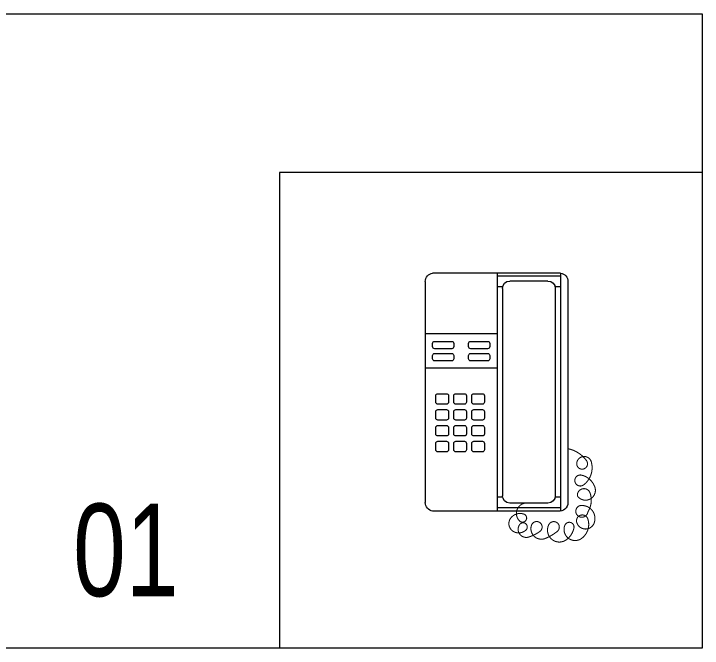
# Model space of a CAD drawing. Header units: millimetres. Extents: x 26027 to 581921, y 7230 to 233891.
# Drawn here: x 556582 to 557234, y 128979 to 129579 of the extents above; entities that cross this region are included whole.
import ezdxf

# ---------------------------------------------------------------- set-up
doc = ezdxf.new("R2010")
doc.units = ezdxf.units.MM
doc.header["$LTSCALE"] = 5
doc.linetypes.add('HIDDEN', pattern=[9.525, 6.35, -3.175])
doc.layers.get('0').update_dxf_attribs({"color": 252})
doc.layers.add('Medical Equipment and Furniture', color=252, linetype='Continuous', lineweight=0)
doc.styles.add('X3G_ENTITY_257CFD', font='swisscl.ttf', dxfattribs={"height": 200})

# ---------------------------------------------------------------- blocks, each defined once
blk = doc.blocks.new('DM20079-P')
at = {"color": 0}
for p, q in [((-0.06163, 0.225), (0.05937, 0.225)), ((-0.06163, 0.225), (-0.06163, 0)), ((-0.06163, 0.222), (-0.00163, 0.222)), ((-0.00163, 0.225), (-0.00163, 0)), ((-0.06863, 0.217), (-0.06863, 0.008)), ((-0.04963, 0.2175), (-0.01363, 0.2175)), ((0.06637, 0.217), (0.06637, 0.008)), ((-0.06163, 0.212), (-0.05646, 0.212)), ((-0.05663, 0.2105), (-0.05663, 0.0145)), ((-0.00679, 0.212), (-0.00163, 0.212)), ((-0.00663, 0.2105), (-0.00663, 0.0145)), ((-0.00163, 0.1675), (0.06637, 0.1675)), ((-0.00163, 0.135), (0.06637, 0.135)), ((-0.06163, 0.013), (-0.05646, 0.013)), ((-0.04963, 0.0075), (-0.01363, 0.0075)), ((-0.00679, 0.013), (-0.00163, 0.013)), ((-0.06163, 0.003), (-0.00163, 0.003)), ((-0.05937, 0), (0.05937, 0))]:
    blk.add_line(p, q, dxfattribs=at)
for points in [[(0.00737, 0.1605, 0.414214), (0.00537, 0.1585), (0.00537, 0.1555, 0.414214), (0.00737, 0.1535), (0.02337, 0.1535, 0.414214), (0.02537, 0.1555), (0.02537, 0.1585, 0.414214), (0.02337, 0.1605)], [(0.05737, 0.1535, 0.414214), (0.05937, 0.1555), (0.05937, 0.1585, 0.414214), (0.05737, 0.1605), (0.04137, 0.1605, 0.414214), (0.03937, 0.1585), (0.03937, 0.1555, 0.414214), (0.04137, 0.1535)], [(0.02337, 0.142, 0.414214), (0.02537, 0.144), (0.02537, 0.147, 0.414214), (0.02337, 0.149), (0.00737, 0.149, 0.414214), (0.00537, 0.147), (0.00537, 0.144, 0.414214), (0.00737, 0.142)], [(0.05737, 0.142, 0.414214), (0.05937, 0.144), (0.05937, 0.147, 0.414214), (0.05737, 0.149), (0.04137, 0.149, 0.414214), (0.03937, 0.147), (0.03937, 0.144, 0.414214), (0.04137, 0.142)], [(0.01037, 0.103, 0.414214), (0.01237, 0.101), (0.02037, 0.101, 0.414214), (0.02237, 0.103), (0.02237, 0.109, 0.414214), (0.02037, 0.111), (0.01237, 0.111, 0.414214), (0.01037, 0.109)], [(0.02737, 0.103, 0.414214), (0.02937, 0.101), (0.03737, 0.101, 0.414214), (0.03937, 0.103), (0.03937, 0.109, 0.414214), (0.03737, 0.111), (0.02937, 0.111, 0.414214), (0.02737, 0.109)], [(0.04437, 0.103, 0.414214), (0.04637, 0.101), (0.05437, 0.101, 0.414214), (0.05637, 0.103), (0.05637, 0.109, 0.414214), (0.05437, 0.111), (0.04637, 0.111, 0.414214), (0.04437, 0.109)], [(0.01037, 0.088, 0.414214), (0.01237, 0.086), (0.02037, 0.086, 0.414214), (0.02237, 0.088), (0.02237, 0.094, 0.414214), (0.02037, 0.096), (0.01237, 0.096, 0.414214), (0.01037, 0.094)], [(0.02737, 0.088, 0.414214), (0.02937, 0.086), (0.03737, 0.086, 0.414214), (0.03937, 0.088), (0.03937, 0.094, 0.414214), (0.03737, 0.096), (0.02937, 0.096, 0.414214), (0.02737, 0.094)], [(0.04437, 0.088, 0.414214), (0.04637, 0.086), (0.05437, 0.086, 0.414214), (0.05637, 0.088), (0.05637, 0.094, 0.414214), (0.05437, 0.096), (0.04637, 0.096, 0.414214), (0.04437, 0.094)], [(0.01037, 0.073, 0.414214), (0.01237, 0.071), (0.02037, 0.071, 0.414214), (0.02237, 0.073), (0.02237, 0.079, 0.414214), (0.02037, 0.081), (0.01237, 0.081, 0.414214), (0.01037, 0.079)], [(0.02737, 0.073, 0.414214), (0.02937, 0.071), (0.03737, 0.071, 0.414214), (0.03937, 0.073), (0.03937, 0.079, 0.414214), (0.03737, 0.081), (0.02937, 0.081, 0.414214), (0.02737, 0.079)], [(0.04437, 0.073, 0.414214), (0.04637, 0.071), (0.05437, 0.071, 0.414214), (0.05637, 0.073), (0.05637, 0.079, 0.414214), (0.05437, 0.081), (0.04637, 0.081, 0.414214), (0.04437, 0.079)], [(0.01037, 0.058, 0.414214), (0.01237, 0.056), (0.02037, 0.056, 0.414214), (0.02237, 0.058), (0.02237, 0.064, 0.414214), (0.02037, 0.066), (0.01237, 0.066, 0.414214), (0.01037, 0.064)], [(0.02737, 0.058, 0.414214), (0.02937, 0.056), (0.03737, 0.056, 0.414214), (0.03937, 0.058), (0.03937, 0.064, 0.414214), (0.03737, 0.066), (0.02937, 0.066, 0.414214), (0.02737, 0.064)], [(0.04437, 0.058, 0.414214), (0.04637, 0.056), (0.05437, 0.056, 0.414214), (0.05637, 0.058), (0.05637, 0.064, 0.414214), (0.05437, 0.066), (0.04637, 0.066, 0.414214), (0.04437, 0.064)]]:
    blk.add_lwpolyline(points, format="xyb", close=True, dxfattribs=at)
at = {"color": 0, "const_width": 0.001}
blk.add_lwpolyline([(-0.06863, 0.05898, 0.184574), (-0.08613, 0.0478, 1.44364), (-0.07692, 0.04516, 0.837915), (-0.09074, 0.04648, 0.30536), (-0.0835, 0.02477, 1.584726), (-0.08153, 0.03398, 0.253153), (-0.09403, 0.0228, 0.874198), (-0.07758, 0.01424, 0.915253), (-0.08968, 0.0168, 0.223821), (-0.08738, -0.00107, 1.703343), (-0.07955, 0.00504, 0.588962), (-0.09337, -0.01141, 0.717795), (-0.07692, -0.01075, 0.983104), (-0.08745, -0.00746, 0.326362), (-0.08153, -0.02588, 0.758716), (-0.06573, -0.01338, 0.906186), (-0.07429, -0.01602, 0.189488), (-0.06705, -0.0272, 0.7948), (-0.05059, -0.01273, 1.223996), (-0.05849, -0.01931, 0.072149), (-0.0473, -0.02588, 0.645886), (-0.03414, -0.01338, 1.366917), (-0.04204, -0.01931, 0.078415), (-0.03151, -0.02457, 0.723006), (-0.02295, -0.01273, 1.105484), (-0.02887, -0.01799, 0.327892), (-0.01703, -0.01931, 0.446638), (-0.01439, -0.00681, 0.327263), (-0.0269, -0.00286, 1.240441), (-0.02295, -0.00944, 0.611307), (-0.02784, 0.0075)], format="xyb", dxfattribs=at)
at = {"color": 0}
for centre, radius, start, end in [((-0.0605, 0.21695), 0.00813, 97.96327, 179.66488), ((0.05825, 0.21695), 0.00813, 0.33512, 82.03673), ((-0.04963, 0.2105), 0.007, 90, 180), ((-0.01363, 0.2105), 0.007, 0, 90), ((-0.04963, 0.0145), 0.007, 180, 270), ((-0.01363, 0.0145), 0.007, 270, 0), ((-0.0605, 0.00805), 0.00813, 180.33512, 277.96327), ((0.05825, 0.00805), 0.00813, 277.96327, 359.66488)]:
    blk.add_arc(centre, radius, start, end, dxfattribs=at)
blk = doc.blocks.new('GF21042-P')
for p, q in [((0.7, 0.6), (-0.7, 0.6)), ((-0.7, 0.6), (-0.7, 0)), ((-0.7, 0), (0.7, 0))]:
    blk.add_line(p, q)
at = {"color": 2, "linetype": 'HIDDEN'}
for p, q in [((-0.7, 0.45), (-0.3, 0.45)), ((-0.3, 0.45), (-0.3, 0))]:
    blk.add_line(p, q, dxfattribs=at)

msp = doc.modelspace()

# ---------------------------------------------------------------- block references
at = {"layer": 'Medical Equipment and Furniture', "xscale": -1000, "yscale": 1000, "zscale": 1000}
msp.add_blockref('GF21042-P', (556533.77, 128979.17, 0), dxfattribs=at)
at = {"layer": 'Medical Equipment and Furniture', "extrusion": (-1.57441e-11, -7.77417e-06, -1), "xscale": 999.9999999999994, "yscale": 999.9999999999994, "zscale": 999.9999999999994, "rotation": 0.001410765901629147}
msp.add_blockref('DM20079-P', (-557038.11, 129108.89, -1.01), dxfattribs=at)

# ---------------------------------------------------------------- texts
at = {"layer": 'Medical Equipment and Furniture', "insert": (556688.45, 129115.84, 0), "char_height": 87.473, "attachment_point": 2, "style": 'X3G_ENTITY_257CFD'}
msp.add_mtext('01', dxfattribs=at)

doc.saveas('drawing.dxf')
